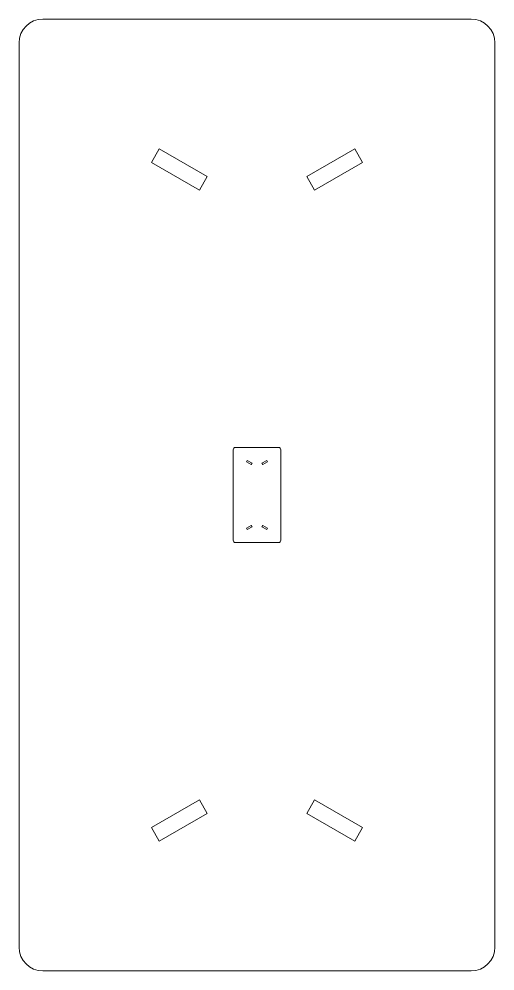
# Model space of a CAD drawing. Extents: x -300 to 300, y -600 to 600.
import ezdxf

# ---------------------------------------------------------------- set-up
doc = ezdxf.new("R2010")
doc.units = 0
doc.layers.get('0').update_dxf_attribs({"linetype": 'CONTINUOUS', "lineweight": 5, "true_color": 0xffffff})

# ---------------------------------------------------------------- blocks, each defined once
blk = doc.blocks.new('CUT003_CS')
at = {"color": 0}
for p, q in [((270, 600), (-270, 600)), ((-300, 570), (-300, -570)), ((300, -570), (300, 570)), ((-133.2, 419.3), (-123.4, 436.3)), ((-123.4, 436.3), (-62.8, 401.3)), ((123.4, 436.3), (62.8, 401.3)), ((133.2, 419.3), (123.4, 436.3)), ((-133.2, 419.3), (-72.6, 384.3)), ((133.2, 419.3), (72.6, 384.3)), ((-62.8, 401.3), (-72.6, 384.3)), ((62.8, 401.3), (72.6, 384.3)), ((-133.2, -419.3), (-72.6, -384.3)), ((-62.8, -401.3), (-72.6, -384.3)), ((62.8, -401.3), (72.6, -384.3)), ((133.2, -419.3), (72.6, -384.3)), ((-123.4, -436.3), (-62.8, -401.3)), ((123.4, -436.3), (62.8, -401.3)), ((-133.2, -419.3), (-123.4, -436.3)), ((133.2, -419.3), (123.4, -436.3)), ((-270, -600), (270, -600))]:
    blk.add_line(p, q, dxfattribs=at)
for centre, start, end in [((-270, 570), 90, -180), ((270, 570), 0, 90), ((-270, -570), -180, -90), ((270, -570), -90, 0)]:
    blk.add_arc(centre, 30, start, end, dxfattribs=at)

msp = doc.modelspace()

# ---------------------------------------------------------------- block references
at = {"color": 0}
msp.add_blockref('CUT003_CS', (0, 0), dxfattribs=at)
at = {"color": 0, "xscale": 0.1, "yscale": 0.1}
msp.add_blockref('CUT003_CS', (0, 0), dxfattribs=at)

doc.saveas('drawing.dxf')
